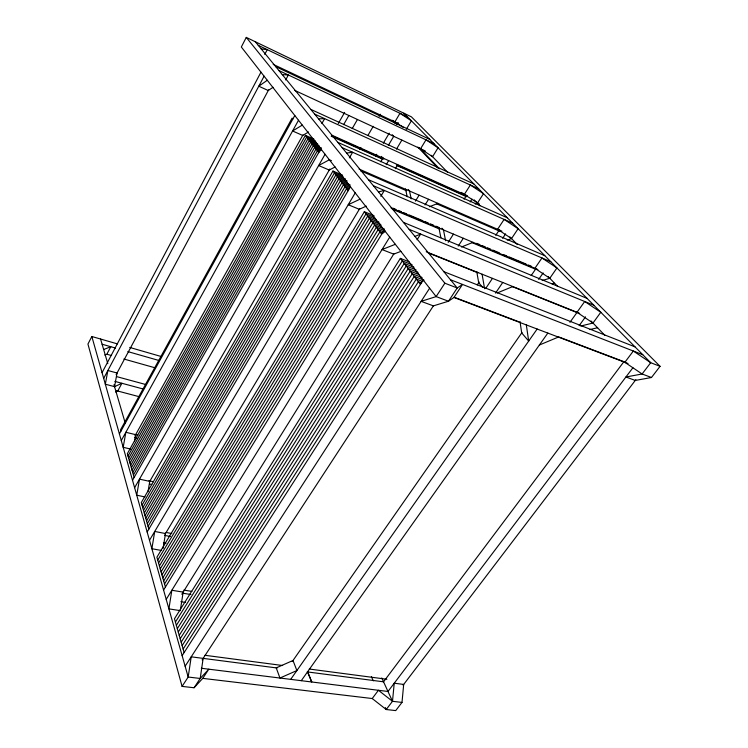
<?xml version="1.0" encoding="UTF-8"?>
<svg xmlns="http://www.w3.org/2000/svg" width="748" height="748" viewBox="0 0 748 748"><rect width="100%" height="100%" fill="white"/><g stroke="black" fill="none" stroke-linecap="round" stroke-linejoin="round"><path stroke-width="1.12" d="M402.003 702.419L403.686 684.439L394.233 683.205L392.494 701.297L386.22 709.525L372.224 698.539L378.423 690.282L392.494 701.297L402.003 702.419L395.72 710.6L386.22 709.525L385.332 707.552M203.147 658.38L200.202 678.464L194.078 687.758L182.082 686.393L87.937 344.061L91.836 336.507L117.389 343.884M163.073 548.424L165.486 533.548L154.724 531.454L151.881 548.714L161.624 550.509M148.011 491.67L149.75 481.394L139.493 479.131L136.734 495.204L144.99 496.943M134.434 441.563L135.64 434.663L125.851 432.279L123.186 447.304L130.844 449.109M114.547 386.651L117.043 373.009L107.871 370.503L105.328 384.201L114.547 386.651L121.915 383.285L117.735 391.026L115.622 392.008M246.279 37.4L241.324 47.002L436.14 296.591L448.491 301.229L453.943 297.461L462.526 284.446L457.215 287.98L448.491 301.229L433.382 305.876L421.124 301.351L436.14 296.591L444.864 283.212L246.279 37.4L411.391 116.828L660.063 366.333L651.48 377.506L635.267 380.442L625.926 376.992L642.102 373.991L651.48 377.506M264.755 54.408L267.26 49.639L261.22 48.938M102.065 372.663L260.968 72.173M103.692 378.394L264.1 76.193M116.146 374.683L268.635 89.844M285.661 79.971L288.345 74.996L282.258 74.594M119.4 433.905L294.796 115.51M121.279 440.553L298.508 120.269M135.033 435.747L302.94 134.995M313.945 139.109L305.399 135.351L127.338 453.699L134.126 477.458M128.002 456.018L306.699 137.034L315.207 140.774M128.665 458.346L308.008 138.726L316.535 142.466M129.339 460.693L309.317 140.428L317.863 144.177M130.012 463.049L310.644 142.139L319.2 145.888M321.911 123.476L324.641 118.633L318.545 118.848M130.685 465.415L311.972 143.868L321.565 148.067M131.368 467.799L313.309 145.598L320.789 148.861L132.518 480.291M132.05 470.193L314.656 147.347L321.079 150.142M132.742 472.605L316.011 149.104L320.284 150.956M133.434 475.027L317.376 150.872L319.518 151.797M338.292 123.523L344.632 112.396M134.612 487.687L325.071 154.294M343.631 124.636L348.849 115.51M352.205 128.6L357.451 119.493M149.516 481.787L329.831 169.02M342.631 175.191L332.963 171.068L141.297 502.553L148.871 529.088M142.036 505.134L334.44 172.975L342.995 176.622M142.774 507.742L335.917 174.892L345.567 178.996M143.523 510.351L337.404 176.827L347.081 180.932M349.381 157.865L352.626 152.283L346.586 153.05M144.271 512.988L338.909 178.772L347.474 182.4M145.028 515.634L340.424 180.726L350.073 184.812M359.713 149.488L360.891 147.478M367.951 135.388L373.243 126.328M379.124 116.249L380.293 114.238M145.785 518.289L341.939 182.699L350.541 186.327M146.552 520.973L343.472 184.681L349.933 187.402M147.319 523.656L345.015 186.673L349.307 188.487M148.095 526.368L346.567 188.683L348.718 189.59M147.15 532.015L350.438 186.794M375.561 156.285L376.758 154.275M383.303 143.214L389.25 133.153M149.497 540.29L355.216 192.909M397.038 124.72L398.226 122.709M380.61 158.398L381.798 156.388M388.362 145.355L393.729 136.323L392.176 134.659M380.769 161.783L383.154 157.772M406.239 129.404L411.381 120.802L399.965 113.313L394.879 121.915L403.406 127.534M165.028 534.306L359.732 208.599M386.23 164.625L388.633 160.614M396.487 149.114L401.872 140.1M374.019 215.686L364.332 211.712L156.902 557.204L165.42 587.04M157.734 560.112L366.015 213.891L374.636 217.425M395.327 168.683L397.73 164.691M158.567 563.029L367.707 216.088L376.356 219.622M380.816 196.303L384.36 190.441L378.441 191.909M159.408 565.965L369.419 218.294L379.105 222.25M160.25 568.919L371.13 220.52L380.844 224.475M161.101 571.893L372.859 222.764L381.508 226.279M161.951 574.885L374.608 225.026L384.304 228.953M162.812 577.895L376.356 227.299L384.996 230.786M163.681 580.925L378.123 229.589L384.622 232.207M164.551 583.973L379.909 231.889L383.163 233.198M163.578 590.06L384.229 230.085M166.215 599.382L389.717 237.125M415.43 201.119L419.104 195.172M181.829 594.249L393.981 253.684M425.042 204.952L428.576 199.286M409.034 261.781L400.348 258.387L174.48 618.755L184.13 652.546M175.425 622.037L402.293 260.902L412.083 264.717M417.057 239.771L420.638 234.077L414.953 236.433M176.369 625.347L404.247 263.436L414.009 267.232M177.313 628.666L406.22 265.989L416 269.785M178.267 632.013L408.202 268.56L418.01 272.347M179.23 635.379L410.203 271.15L418.889 274.497M180.203 638.764L412.223 273.768L422.012 277.527M181.175 642.177L414.252 276.395L424.06 280.154M464.097 199.202L466.602 195.265M182.157 645.608L416.299 279.051L422.816 281.538M183.138 649.068L418.366 281.725L421.629 282.968M470.193 201.941L471.988 199.136M182.138 655.659L423.237 280.061M448.192 242.333L453.456 234.124M185.13 666.234L429.614 288.232M458.244 246.083L463.311 238.257M182.082 686.393L188.187 677.034L191.217 656.828L277.19 668.001M202.147 659.914L433.578 305.567M495.746 235.34L499.608 229.496M502.637 238.332L505.583 233.909M477.233 284.941L479.178 282.033M511.529 238.584L518.121 228.701L504.115 219.407L497.598 229.299L511.529 238.584L507.228 240.108M485.985 288.045L492.474 278.359M495.541 293.113L502.721 282.482M531.23 275.507L535.858 268.756M538.672 279.397L543.132 272.936M549.799 278.265L556.951 267.952L541.973 257.976L534.904 268.289L549.799 278.265L542.188 280.537M292.225 661.606L522.029 332.458M290.682 679.371L537.158 329.036M301.276 680.689L547.835 333.084M569.939 322.313L577.419 311.869M579.148 325.689L585.516 316.853M592.986 323.043L600.794 312.271L584.712 301.5L576.998 312.29L592.986 323.043L580.738 326.025M623.869 361.714L383.546 681.821L307.25 671.91M632.911 367.754L387.988 691.47L201.324 668.254M403.088 685.215L635.865 379.657M194.078 687.758L202.755 678.371L208.814 669.189L200.202 678.464L188.187 677.034L91.836 336.507M267.288 80.27L258.789 86.207L268.27 90.536L273.029 87.282M302.286 125.112L292.58 130.984L302.697 135.435L308.569 131.966M335.113 166.963L329.232 170.048L318.648 165.532L329.344 159.773L331.476 160.698M360.087 199.155L348.213 204.728L359.321 209.29L366.296 206.102M539.364 345.024L558.354 337.077M497.13 292.992L512.838 286.54M475.232 204.054L477.392 203.185L483.498 193.704L470.342 185.008L464.302 194.489L479.459 204.101M461.516 246.999L473.035 242.333M429.492 206.719L437.926 203.353M104.795 355.048L106.842 354.225L110.797 346.717L103.645 349.512M395.327 244.306L382.041 249.561L393.7 254.133L400.909 251.365M552.061 283.847L554.24 283.212M589.798 329.588L597.605 327.727M202.568 678.352L372.532 698.567M204.989 655.295L282.613 665.514M309.261 669.03L386.884 679.259M180.866 601.71L185.588 602.458M182.867 593.211L190.936 594.538M183.84 590.088L191.89 591.425M163.429 542.917L165.972 543.403M164.7 535.4L170.441 536.512M166.075 532.445L171.806 533.558M149.507 484.003L151.779 484.508M148.936 480.73L153.499 481.731M134.752 437.617L137.015 438.16M135.575 434.738L137.828 435.28M116.557 390.718L139.091 396.664M114.855 381.387L143.289 389.025M116.772 376.655L145.916 384.556M107.095 354.3L111.574 355.562M123.869 359.021L155.182 367.838M102.093 344.23L115.529 348.072M127.843 351.597L159.174 360.555M129.731 347.437L161.138 356.497M454.26 297.255L518.635 321.696M559.008 337.021L624.477 361.882M453.83 297.414L628.002 363.509M444.864 283.212L457.215 287.98L255.33 41.757M660.063 366.333L650.704 362.715L633.332 351.027L624.851 362.312L642.102 373.991L650.704 362.715L403.864 113.21M450.455 279.733L642.775 354.711M443.854 271.683L635.024 346.866M426.229 251.777L579.672 313.365M428.165 252.852L477.879 272.796M512.455 286.671L577.297 312.683M409.137 229.346L593.865 305.268M403.453 222.408L587.058 298.387M391.054 207.944L537.859 269.532M392.307 209.225L439.721 229.094M472.044 242.642L535.624 269.28M392.803 208.103L396.029 209.459M398.179 210.356L401.405 211.712M403.555 212.619L406.79 213.975M408.941 214.872L422.919 220.744M425.07 221.651L428.295 222.998M430.446 223.904L433.672 225.26M435.822 226.158L439.048 227.514M476.691 243.315L479.917 244.671M482.067 245.578L485.293 246.934M487.444 247.831L490.669 249.187M492.82 250.094L499.271 252.805M503.572 254.61L506.798 255.966M508.949 256.863L526.153 264.091M528.303 264.988L531.529 266.344M373.392 185.747L550.827 261.763M368.437 179.707L544.815 255.685M359.105 169.095L501.908 231.169M360.508 170.768L406.547 190.759M436.523 203.774L499.692 231.188M342.154 147.646L512.679 223.203M337.806 142.344L507.331 217.79M331.495 135.734L383.771 159.118M396.44 164.784L466.705 196.219M331.205 136.211L382.368 159.081M397.291 165.747L466.574 196.715M332.056 135.285L467.416 195.883M310.775 109.376L473.83 183.933M314.618 114.07L478.627 188.777M294.665 90.368L425.294 150.974M278.957 70.574L433.887 143.56M273.207 64.365L398.693 123.719M275.703 66.609L429.782 139.399M258.247 45.319L407.595 116.978M431.203 155.285L447.482 172.162M474.195 199.866L479.917 205.803M509.921 236.92L517.223 244.484M548.041 276.442L557.765 286.531M591.014 321.004L604.805 335.3M393.757 120.98L396.964 124.336M419.422 147.814L439.469 168.786M462.722 193.106L464.33 194.779L461.086 192.367M392.251 120.269L395.458 123.626M417.87 147.094L437.879 168.057M408.174 189.459L409.53 191.011L411.204 198.884M441.956 228.187L443.489 229.945L445.593 240.744M482.507 287.167L478.701 282.735L476.747 271.618M292.833 119.063L292.103 118.119L120.531 429.848L120.905 431.166M305.399 135.351L318.751 152.648M332.963 171.068L348.129 190.712M364.332 211.712L381.695 234.218M400.348 258.387L420.441 284.418M381.77 677.94L392.494 701.297M371.382 676.585L373.299 680.839M307.484 671.938L311.748 681.989L307.802 671.985M100.569 339.022L107.806 363.668M113.977 384.715L125.225 423.041M405.51 188.926L407.192 196.752M438.973 228.084L440.881 237.761M482.086 274.189L484.592 288.719M519.982 321.444L521.702 332.925L528.686 341.079L526.33 324.931M183.157 592.117L180.287 610.63L168.898 608.881L171.844 590.265L183.157 592.117M426.005 139.839L420.572 148.777L432.578 156.706L438.066 147.777L426.005 139.839M293.01 660.493L276.227 667.88L279.948 678.034L296.881 670.554L293.01 660.493"/></g></svg>
